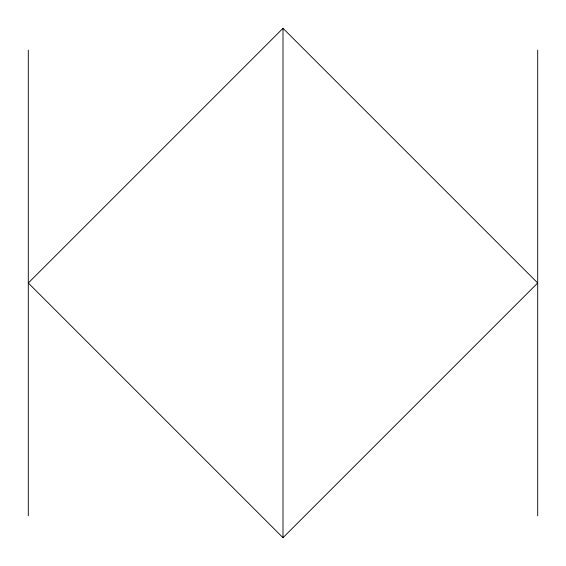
<?xml version="1.0" encoding="UTF-8"?>
<svg xmlns="http://www.w3.org/2000/svg" width="566" height="566" viewBox="0 0 566 566"><rect width="100%" height="100%" fill="white"/><g stroke="black" fill="none" stroke-linecap="round" stroke-linejoin="round"><path stroke-width="0.85" d="M283 28.3L28.3 283L283 537.7L537.7 283L283 28.3L283 537.7M537.7 50.133L537.7 515.867M28.3 50.133L28.3 515.867"/></g></svg>
